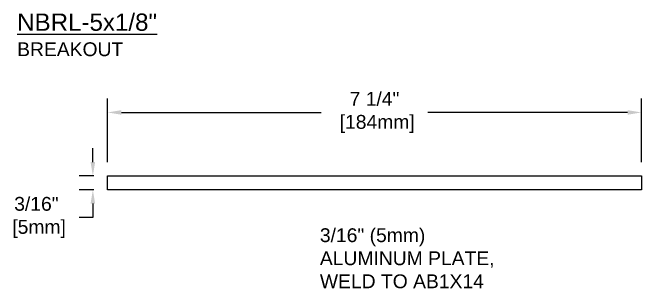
# Model space of a CAD drawing. Header units: inches. Extents: x -2.9 to 39.4, y -5.8 to 5.4.
# Drawn here: x 30.82 to 39.36, y -0.07 to 3.67 of the extents above; entities that cross this region are included whole.
import ezdxf

# ---------------------------------------------------------------- set-up
doc = ezdxf.new("R2010")
doc.units = ezdxf.units.IN
doc.header["$MEASUREMENT"] = 0
for name, color, linetype in [('Dimensions', 3, 'Continuous'), ('Metals', 7, 'Continuous'), ('Text', 2, 'Continuous')]:
    doc.layers.add(name, color=color, linetype=linetype)
doc.styles.add('ARIAL', font='arial.ttf')
doc.dimstyles.new('Arial', dxfattribs={"dimscale": 1.5, "dimtxt": 0.125, "dimasz": 0.125, "dimexe": 0.125, "dimexo": 0.125, "dimgap": 0.125, "dimtad": 0, "dimtih": 1, "dimtoh": 1, "dimdec": 4, "dimzin": 0, "dimdsep": 46, "dimlunit": 4, "dimtxsty": 'ARIAL', "dimcen": 0.125, "dimadec": 0, "dimazin": 0, "dimtfac": 1, "dimtdec": 4, "dimtofl": 0, "dimtmove": 0, "dimatfit": 3, "dimfxl": 0, "dimfrac": 2, "dimtolj": 1, "dimtzin": 0, "dimarcsym": 0})

# ---------------------------------------------------------------- blocks, each defined once
blk = doc.blocks.new('*D21')
at = {"layer": 'Defpoints', "color": 0}
for p in [(39.3601, 2.3119), (32.1101, 1.4506), (39.3601, 1.4506)]:
    blk.add_point(p, dxfattribs=at)
at = {"layer": 'Dimensions', "color": 0, "lineweight": -2}
for p, q in [((32.1101, 1.6381), (32.1101, 2.4994)), ((39.3601, 1.6381), (39.3601, 2.4994)), ((32.2976, 2.3119), (35.0102, 2.3119)), ((39.1726, 2.3119), (36.4599, 2.3119))]:
    blk.add_line(p, q, dxfattribs=at)
at = {"layer": 'Dimensions', "color": 0}
for points in [[(32.2976, 2.3432), (32.2976, 2.2807), (32.1101, 2.3119)], [(39.1726, 2.3432), (39.1726, 2.2807), (39.3601, 2.3119)]]:
    blk.add_solid(points, dxfattribs=at)
at = {"layer": 'Dimensions', "color": 0, "insert": (35.7351, 2.3119), "char_height": 0.1875, "attachment_point": 5, "style": 'ARIAL'}
blk.add_mtext('\\A1;7 1/4"\\P [184mm]', dxfattribs=at)
blk = doc.blocks.new('*D22')
at = {"layer": 'Defpoints', "color": 0}
for p in [(32.1101, 1.4506), (31.9102, 1.2631), (32.1101, 1.2631)]:
    blk.add_point(p, dxfattribs=at)
at = {"layer": 'Dimensions', "color": 0, "lineweight": -2}
for p, q in [((31.9102, 1.6381), (31.9102, 1.8256)), ((31.9226, 1.4506), (31.7227, 1.4506)), ((31.9226, 1.2631), (31.7227, 1.2631)), ((31.9102, 1.0756), (31.9102, 0.8881)), ((31.9102, 0.8881), (31.7227, 0.8881))]:
    blk.add_line(p, q, dxfattribs=at)
at = {"layer": 'Dimensions', "color": 0}
for points in [[(31.879, 1.6381), (31.9415, 1.6381), (31.9102, 1.4506)], [(31.879, 1.0756), (31.9415, 1.0756), (31.9102, 1.2631)]]:
    blk.add_solid(points, dxfattribs=at)
at = {"layer": 'Dimensions', "color": 0, "insert": (31.1435, 0.8881), "char_height": 0.1875, "attachment_point": 5, "style": 'ARIAL'}
blk.add_mtext('\\A1;3/16"\\P [5mm]', dxfattribs=at)

msp = doc.modelspace()

# ---------------------------------------------------------------- linework, layer by layer
at = {"layer": 'Metals'}
msp.add_lwpolyline([(32.11008, 1.45055), (39.36008, 1.45055), (39.36008, 1.26305), (32.11008, 1.26305)], close=True, dxfattribs=at)

# ---------------------------------------------------------------- texts
at = {"layer": 'Text', "insert": (30.88217, 3.65346), "char_height": 0.1875, "width": 7.5157046, "attachment_point": 1, "style": 'ARIAL'}
msp.add_mtext('{\\H1.25x;\\LNBRL-5x1/8"\\P}BREAKOUT', dxfattribs=at)
at = {"layer": 'Text', "insert": (34.99327, 0.33332), "char_height": 0.1875, "attachment_point": 4, "style": 'ARIAL'}
msp.add_mtext('3/16" (5mm)\\PALUMINUM PLATE,\\PWELD TO AB1X14', dxfattribs=at)

# ---------------------------------------------------------------- dimensions: what is measured, and where the dimension line sits
at = {"layer": 'Dimensions'}
dim = msp.add_linear_dim(base=(39.36008, 2.31194), p1=(32.11008, 1.45055), p2=(39.36008, 1.45055), dimstyle='Arial', override={"dimpost": '\\X'}, dxfattribs=at)
dim.commit()
dim.dimension.update_dxf_attribs({"geometry": '*D21', "text_midpoint": (35.73508, 2.31194), "dimtype": 160})
dim = msp.add_linear_dim(base=(31.91023, 1.26305), p1=(32.11008, 1.45055), p2=(32.11008, 1.26305), angle=90, dimstyle='Arial', override={"dimpost": '\\X'}, dxfattribs=at)
dim.commit()
dim.dimension.update_dxf_attribs({"geometry": '*D22', "text_midpoint": (31.14354, 0.88805), "dimtype": 160})

doc.saveas('drawing.dxf')
